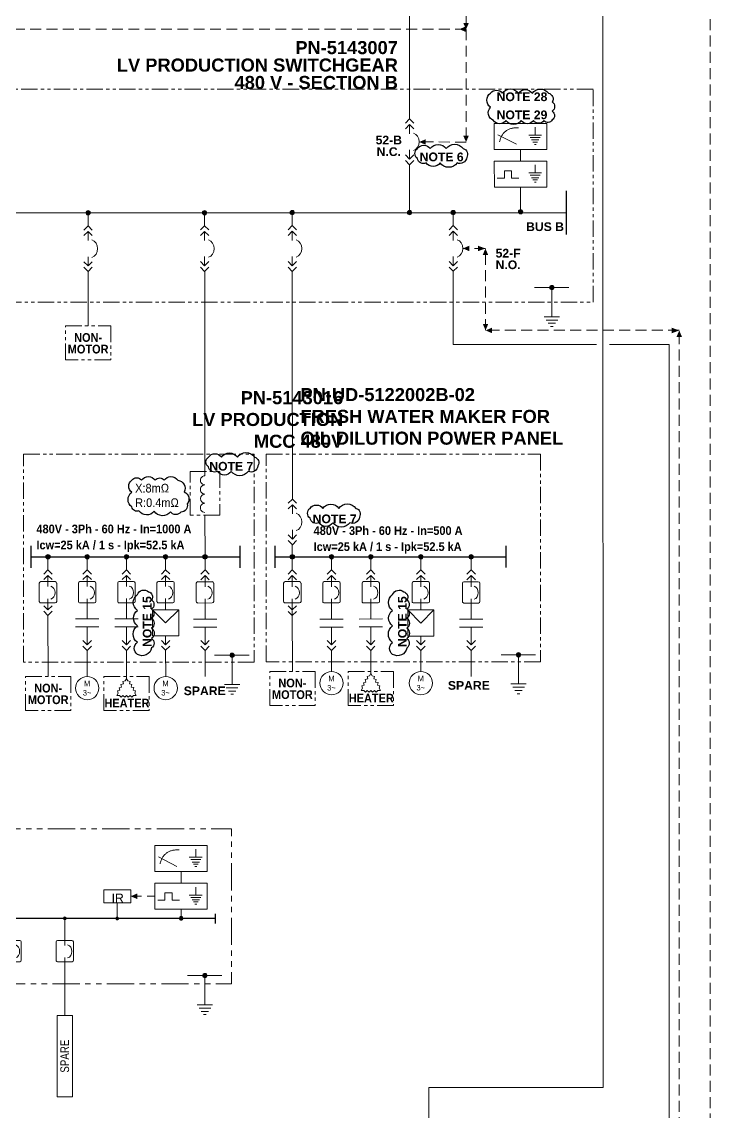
# Model space of a CAD drawing. Extents: x 0 to 1189, y 0 to 841.
# Drawn here: x 882.9 to 1040.9, y 333.1 to 583.4 of the extents above; entities that cross this region are included whole.
import ezdxf

# ---------------------------------------------------------------- set-up
doc = ezdxf.new("R2010")
doc.units = 0
doc.header["$MEASUREMENT"] = 0
doc.linetypes.add('HIDDEN', pattern=[0.375, 0.25, -0.125])
doc.linetypes.add('PHANTOM', pattern=[2.5, 1.25, -0.25, 0.25, -0.25, 0.25, -0.25])
for name, color, linetype in [('E-BOARD', 4, 'PHANTOM'), ('E-BUSBAR', 5, 'Continuous'), ('E-CONNECTION DOT', 7, 'Continuous'), ('E-CONTRL. & DATA CABLE', 9, 'HIDDEN'), ('E-GEN LINE', 7, 'Continuous'), ('E-NOTE TEXT', 7, 'Continuous'), ('E-POWER CABLE', 3, 'Continuous'), ('E-SYMBOL', 2, 'Continuous'), ('E-TEXT 2', 7, 'Continuous'), ('E-TEXT 3', 3, 'Continuous'), ('REV CLOUD', 1, 'Continuous')]:
    doc.layers.add(name, color=color, linetype=linetype)
doc.layers.add('Level 1', color=7, linetype='Continuous', lineweight=0)
doc.styles.add('P80-ARIAL', font='arialbd.ttf')
doc.styles.add('P80-ARIAL-1', font='arialbd.ttf')
doc.styles.add('StyleArial', font='arial.ttf')
doc.styles.add('Styledgn032', font='arialbd.ttf')
doc.styles.add('Styledgn100', font='arialbd.ttf')

# ---------------------------------------------------------------- blocks, each defined once
blk = doc.blocks.new('DJBTEX1')
at = {"layer": 'E-SYMBOL', "linetype": 'Continuous', "lineweight": -2}
for p, q in [((0, -36.9), (0, -97.4)), ((0, -263.1), (0, -202.6))]:
    blk.add_line(p, q, dxfattribs=at)
at = {"layer": 'E-SYMBOL', "linetype": 'Continuous', "lineweight": 13, "flags": 128}
for points in [[(27.7, -27.7), (0, 0), (-27.7, -27.7)], [(27.7, -64.6), (0, -36.9), (-27.7, -64.6)], [(27.7, -235.4), (0, -263.1), (-27.7, -235.4)], [(27.7, -272.3), (0, -300), (-27.7, -272.3)]]:
    blk.add_lwpolyline(points, dxfattribs=at)
at = {"layer": 'E-SYMBOL', "linetype": 'Continuous', "lineweight": -2}
blk.add_ellipse((12.5, -150), major_axis=(0, -58.8), ratio=0.849997, start_param=0.25268, end_param=2.888912, dxfattribs=at)
blk = doc.blocks.new('CONEX31')
at = {"layer": 'E-CONNECTION DOT', "linetype": 'Continuous'}
h = blk.add_hatch(color=7, dxfattribs=at)
edge = h.paths.add_edge_path()
edge.add_arc((0, 0), 10, 0, 360)
at = {"layer": 'E-CONNECTION DOT', "color": 7, "linetype": 'Continuous', "lineweight": -2}
blk.add_circle((0, 0), 10, dxfattribs=at)
blk = doc.blocks.new('ATERR1')
at = {"layer": 'E-SYMBOL', "linetype": 'Continuous'}
h = blk.add_hatch(color=256, dxfattribs=at)
edge = h.paths.add_edge_path()
edge.add_arc((0, 0), 10, 0, 360)
at = {"layer": 'E-SYMBOL', "linetype": 'Continuous', "lineweight": -2}
for p, q in [((-80.3, 0), (77.9, 0)), ((0, 0), (0, -134.4)), ((-35, -134.4), (35, -134.4)), ((-26.8, -149.4), (26.8, -149.4)), ((-16.4, -164.4), (16.4, -164.4)), ((-5.8, -179.4), (5.8, -179.4))]:
    blk.add_line(p, q, dxfattribs=at)
blk.add_circle((0, 0), 10, dxfattribs=at)
blk = doc.blocks.new('GR MONITOR DEVICE')
at = {"layer": 'E-SYMBOL', "linetype": 'Continuous', "lineweight": 13}
for p, q in [((3.35, 13.78), (3.35, 11.94)), ((-5.18, 12.07), (-0.95, 9.86)), ((1.88, 11.94), (4.82, 11.94)), ((2.2, 11.41), (4.51, 11.41)), ((2.54, 10.86), (4.19, 10.86)), ((2.84, 10.37), (3.91, 10.37)), ((0, 8.66), (0, 6)), ((3.18, 9.82), (3.6, 9.83)), ((3.35, 5.11), (3.35, 3.28)), ((-3.71, 3.78), (-3.71, 2.12)), ((-3.71, 3.78), (-2.05, 3.78)), ((-2.05, 3.78), (-2.05, 2.12)), ((1.88, 3.28), (4.82, 3.28)), ((2.2, 2.74), (4.51, 2.75)), ((-5.37, 2.12), (-3.71, 2.12)), ((-2.05, 2.12), (-0.39, 2.12)), ((2.55, 2.19), (4.19, 2.19)), ((2.84, 1.7), (3.91, 1.71)), ((3.18, 1.16), (3.6, 1.16))]:
    blk.add_line(p, q, dxfattribs=at)
at = {"layer": 'E-SYMBOL', "linetype": 'Continuous', "lineweight": 13, "flags": 128}
for points in [[(-6.02, 14.66), (6.01, 14.66), (6.01, 8.67), (-6.02, 8.66), (-6.02, 14.66)], [(-6.02, 5.99), (6.01, 6), (6.01, 0), (-6.01, 0), (-6.02, 5.99)]]:
    blk.add_lwpolyline(points, dxfattribs=at)
at = {"layer": 'E-SYMBOL', "linetype": 'Continuous', "lineweight": 13}
blk.add_open_spline([(-4.82, 10.44), (-4.02, 13.83), (-0.45, 13.63)], degree=2, dxfattribs=at)
blk = doc.blocks.new('NA')
at = {"layer": 'E-SYMBOL', "linetype": 'Continuous', "lineweight": 13}
for p, q in [((53.536, 0), (-53.536, 0)), ((53.536, -36.62), (-53.536, -36.62))]:
    blk.add_line(p, q, dxfattribs=at)
blk = doc.blocks.new('DJARBT70')
at = {"layer": 'E-SYMBOL', "linetype": 'Continuous', "lineweight": 13}
for p, q in [((0, 7.91), (0, 5.34)), ((0, 0), (0, 2.57))]:
    blk.add_line(p, q, dxfattribs=at)
at = {"layer": 'E-SYMBOL', "linetype": 'Continuous', "lineweight": 13, "flags": 128}
for points in [[(-1.99, 6.17), (-1.99, 1.94)], [(1.65, 6.5), (-1.66, 6.5)], [(1.99, 1.94), (1.99, 6.17)], [(-1.66, 1.6), (1.66, 1.61)]]:
    blk.add_lwpolyline(points, dxfattribs=at)
at = {"layer": 'E-SYMBOL', "linetype": 'Continuous', "lineweight": 13}
for centre, start, end in [((-1.66, 6.17), 90.0158, 180.0158), ((1.65, 6.17), 0.0158, 90.0158), ((-1.66, 1.94), 180.0158, 270.0158), ((1.66, 1.94), 270.0158, 0.0158), ((1.66, 1.94), 270.0158, 0.0158)]:
    blk.add_arc(centre, 0.331, start, end, dxfattribs=at)
blk.add_ellipse((0.33, 3.96), major_axis=(0, -1.55), ratio=0.849997, start_param=0.25268, end_param=2.888912, dxfattribs=at)
blk = doc.blocks.new('TYPE-NO MOTOR')
at = {"layer": 'E-POWER CABLE', "linetype": 'Continuous', "lineweight": 0}
for p, q in [((0, -3), (0, 0)), ((0, -12.21), (0, -14.29)), ((0, -16.12), (0.01, -20.21)), ((0.01, -27.5), (0.01, -21.5))]:
    blk.add_line(p, q, dxfattribs=at)
at = {"layer": 'E-SYMBOL', "linetype": 'Continuous', "lineweight": 0, "flags": 128}
for points in [[(0.97, -3.97), (0, -3), (-0.97, -3.97)], [(0.97, -5.26), (0, -4.29), (-0.97, -5.26)], [(0.97, -19.24), (0.01, -20.21), (-0.96, -19.24)], [(0.98, -20.53), (0.01, -21.5), (-0.96, -20.53)]]:
    blk.add_lwpolyline(points, dxfattribs=at)
at = {"color": 7, "linetype": 'Continuous', "lineweight": 13}
blk.add_blockref('DJARBT70', (0, -12.21), dxfattribs=at)
at = {"layer": 'Level 1', "color": 7, "linetype": 'Continuous', "lineweight": 0, "xscale": 0.05000000000000002, "yscale": 0.05000000000000002, "zscale": 0.05000000000000002, "rotation": 0.01584072561617136}
blk.add_blockref('NA', (0, -14.29), dxfattribs=at)
blk = doc.blocks.new('MOT3PH1')
at = {"layer": 'E-SYMBOL', "linetype": 'Continuous', "lineweight": -2}
blk.add_circle((0, -53.4), 53.4, dxfattribs=at)
at = {"layer": 'E-SYMBOL', "linetype": 'Continuous', "lineweight": -2, "char_height": 25, "attachment_point": 5, "line_spacing_factor": 0.8, "style": 'P80-ARIAL-1'}
for s, insert in [('{\\Fdgn000|c0;M}', (-0.8, -32.3)), ('{\\Fdgn000|c0;3~}', (-0.8, -74.9))]:
    blk.add_mtext(s, dxfattribs=dict(at, insert=insert))
blk = doc.blocks.new('STARTG')
at = {"layer": 'E-SYMBOL', "linetype": 'Continuous', "lineweight": 0}
for p in [(-1, 0), (1, 0)]:
    blk.add_line(p, (0, -1), dxfattribs=at)
at = {"layer": 'E-SYMBOL', "linetype": 'Continuous', "lineweight": 0, "flags": 128}
blk.add_lwpolyline([(-1, 0), (1, 0), (1, -2), (-1, -2), (-1, 0)], dxfattribs=at)
blk = doc.blocks.new('AnonymousCell713')
at = {"layer": 'E-SYMBOL', "linetype": 'Continuous', "lineweight": 0}
for p, q in [((-1.67, 0.05), (-1.11, 0.2)), ((-1.52, -0.5), (-1.67, 0.05)), ((-1.26, 0.76), (-0.7, 0.91)), ((-1.11, 0.2), (-1.26, 0.76)), ((-0.85, 1.47), (-0.29, 1.62)), ((-0.7, 0.91), (-0.85, 1.47)), ((-0.29, 1.62), (0, 2.12)), ((0.29, 1.62), (0, 2.12)), ((0.85, 1.47), (0.29, 1.62)), ((0.7, 0.91), (0.85, 1.47)), ((1.26, 0.76), (0.7, 0.91)), ((1.11, 0.2), (1.26, 0.76)), ((1.67, 0.06), (1.11, 0.2)), ((1.52, -0.5), (1.67, 0.06)), ((-1.92, -1.21), (-2.22, -1.72)), ((-1.63, -1.72), (-2.22, -1.72)), ((-2.07, -0.65), (-1.52, -0.5)), ((-1.92, -1.21), (-2.07, -0.65)), ((-1.63, -1.72), (-1.22, -2.13)), ((-1.22, -2.13), (-0.82, -1.72)), ((-0.82, -1.72), (-0.41, -2.13)), ((-0.41, -2.13), (0, -1.72)), ((0, -1.72), (0.41, -2.12)), ((0.41, -2.12), (0.82, -1.72)), ((0.82, -1.72), (1.22, -2.12)), ((1.22, -2.12), (1.63, -1.72)), ((2.07, -0.65), (1.52, -0.5)), ((1.63, -1.72), (2.22, -1.72)), ((1.93, -1.21), (2.07, -0.65)), ((1.93, -1.21), (2.22, -1.72))]:
    blk.add_line(p, q, dxfattribs=at)
blk = doc.blocks.new('A$C74899eaa')
at = {"layer": 'E-BOARD', "lineweight": 13, "ltscale": 3}
blk.add_lwpolyline([(-5.21, 0), (5.21, 0), (5.21, -7.79), (-5.21, -7.79)], close=True, dxfattribs=at)
blk = doc.blocks.new('A$C8a68718e')
at = {"color": 1}
blk.add_blockref('A$C74899eaa', (0, 0), dxfattribs=at)
at = {"color": 7, "linetype": 'Continuous', "lineweight": 0}
blk.add_blockref('AnonymousCell713', (0, -2.62), dxfattribs=at)
at = {"layer": 'E-TEXT 2', "linetype": 'Continuous', "lineweight": 0, "insert": (0.11, -6.11), "char_height": 2, "attachment_point": 5, "rotation": 0.0158, "line_spacing_factor": 0.8, "style": 'Styledgn032'}
blk.add_mtext('{\\W0.9;HEATER}', dxfattribs=at)
blk = doc.blocks.new('A$C231cb64e')
at = {"layer": 'E-CONNECTION DOT', "linetype": 'Continuous'}
h = blk.add_hatch(color=256, dxfattribs=at)
edge = h.paths.add_edge_path()
edge.add_ellipse((0, 0), major_axis=(0, 0.439), ratio=0.94575, start_angle=0, end_angle=360)
at = {"layer": 'E-POWER CABLE', "linetype": 'Continuous', "lineweight": 13}
for p, q in [((-0.02, -0.04), (-0.02, -3.64)), ((-0.01, -11.55), (-0.01, -15.02))]:
    blk.add_line(p, q, dxfattribs=at)
at = {"color": 7, "linetype": 'Continuous', "lineweight": 13}
blk.add_blockref('DJARBT70', (-0.01, -11.55), dxfattribs=at)
blk = doc.blocks.new('*U75')
at = {"color": 1}
blk.add_blockref('A$C231cb64e', (0.01, 7.29), dxfattribs=at)
blk = doc.blocks.new('*U76')
at = {"color": 0, "linetype": 'ByBlock', "lineweight": -2, "transparency": 16777216}
for p in [(0, 0), (12, 0), (24, 0), (36, 0), (48, 0), (60, 0), (72, 0), (84, 0), (96, 0)]:
    blk.add_blockref('*U75', p, dxfattribs=at)
blk = doc.blocks.new('A$C3ad98294')
at = {"layer": 'E-GEN LINE', "color": 7, "linetype": 'Continuous', "lineweight": 13, "extrusion": (0, 0, -1), "flags": 128}
blk.add_lwpolyline([(1.74, -7.34), (-1.75, -7.34), (-1.75, -25.96), (1.74, -25.96), (1.74, -7.34)], dxfattribs=at)
at = {"layer": 'E-POWER CABLE', "lineweight": 13}
blk.add_line((0, -0.04), (0, -7.34), dxfattribs=at)
at = {"layer": 'E-TEXT 2', "color": 7, "linetype": 'Continuous', "lineweight": 0, "insert": (0, -16.65), "char_height": 2, "attachment_point": 5, "rotation": 90, "line_spacing_factor": 0.993976, "style": 'StyleArial'}
blk.add_mtext('{\\W0.8;SPARE}', dxfattribs=at)
blk = doc.blocks.new('A$C9ab99d19')
at = {"layer": 'E-SYMBOL', "linetype": 'Continuous', "lineweight": 0, "flags": 128}
blk.add_lwpolyline([(3.09, 0), (-3.09, 0), (-3.09, -3.02), (3.09, -3.02), (3.09, 0)], dxfattribs=at)
at = {"layer": 'E-TEXT 2', "linetype": 'Continuous', "lineweight": 0, "insert": (0.11, -1.9), "char_height": 2, "attachment_point": 5, "line_spacing_factor": 0.8, "style": 'StyleArial'}
blk.add_mtext('IR', dxfattribs=at)
blk = doc.blocks.new('REATOR1')
at = {"layer": 'E-SYMBOL', "linetype": 'Continuous', "lineweight": -2, "flags": 128}
blk.add_lwpolyline([(0, -111.9, -1), (0, -83.9, -1), (0, -56, -1), (0, -28, -1), (0, 0, -1)], format="xyb", dxfattribs=at)
blk = doc.blocks.new('A$C7ddd5fdc')
at = {"layer": 'E-BOARD', "lineweight": 13, "ltscale": 3}
blk.add_lwpolyline([(-3.41, 0.96), (3.4, 0.96), (3.4, -9.04), (-3.41, -9.04)], close=True, dxfattribs=at)
at = {"layer": 'Level 1', "color": 7, "linetype": 'Continuous', "lineweight": 13, "xscale": 0.075, "yscale": 0.075, "zscale": 0.075, "rotation": 0.01584072559316328}
blk.add_blockref('REATOR1', (0, 0), dxfattribs=at)

msp = doc.modelspace()

# ---------------------------------------------------------------- hatches: boundary and pattern name
at = {"layer": 'E-CONNECTION DOT', "linetype": 'Continuous'}
h = msp.add_hatch(color=7, dxfattribs=at)
edge = h.paths.add_edge_path()
edge.add_ellipse((904.84, 377.57), major_axis=(0, 0.439), ratio=0.94575, start_angle=0, end_angle=360)
h = msp.add_hatch(color=7, dxfattribs=at)
edge = h.paths.add_edge_path()
edge.add_ellipse((919.51, 377.6), major_axis=(0, 0.439), ratio=0.94575, start_angle=0, end_angle=360)
h = msp.add_hatch(color=7, dxfattribs=at)
edge = h.paths.add_edge_path()
edge.add_ellipse((919.53, 377.6), major_axis=(0, 0.439), ratio=0.94575, start_angle=0, end_angle=360)
at = {"layer": 'E-CONTRL. & DATA CABLE', "ltscale": 10}
for points in [[(983.35, 581.75), (984.84, 581.11), (984.84, 582.38)], [(984.89, 581.68), (985.52, 583.17), (984.25, 583.17)], [(974.14, 555.85), (975.64, 555.22), (975.64, 556.49)], [(984.89, 555.81), (985.52, 557.3), (984.25, 557.3)], [(984.15, 531.41), (985.64, 530.77), (985.64, 532.04)], [(989.34, 531.41), (987.59, 530.77), (987.59, 532.04)], [(989.33, 531.4), (989.97, 529.9), (988.7, 529.9)], [(989.36, 512.6), (989.99, 514.1), (988.72, 514.1)], [(989.37, 512.59), (990.86, 511.95), (990.86, 513.22)], [(1033.82, 512.58), (1032.08, 511.94), (1032.08, 513.21)], [(1033.81, 512.58), (1034.45, 511.08), (1033.17, 511.08)], [(907.93, 382.68), (909.43, 383.32), (909.43, 382.05)]]:
    msp.add_hatch(color=256, dxfattribs=at).paths.add_polyline_path(points)

# ---------------------------------------------------------------- linework, layer by layer
at = {"layer": 'E-BOARD', "lineweight": 13, "ltscale": 3}
for points in [[(729.11, 519.06), (1014.05, 519.06), (1014.05, 567.95), (729.11, 567.95)], [(936.25, 436.41), (883.32, 436.41), (883.32, 484.15), (936.25, 484.15)], [(1001.98, 436.54), (939.05, 436.54), (939.05, 484.15), (1001.98, 484.15)]]:
    msp.add_lwpolyline(points, close=True, dxfattribs=at)
at = {"layer": 'E-BOARD', "lineweight": 13, "ltscale": 5, "flags": 128}
msp.add_lwpolyline([(626.41, 398.14), (931.04, 398.14), (931.05, 362.59), (626.41, 362.59), (626.41, 398.14)], dxfattribs=at)
at = {"layer": 'E-BUSBAR', "linetype": 'Continuous', "lineweight": 30}
for p, q in [((1007.84, 544.63), (1007.84, 534.63)), ((742.9, 539.6), (1007.84, 539.64)), ((884.98, 463.11), (884.98, 458.11)), ((932.98, 463.12), (932.98, 458.12)), ((941.02, 463.12), (941.02, 458.12)), ((994.02, 463.13), (994.02, 458.13)), ((884.98, 460.61), (932.98, 460.62)), ((941.02, 460.62), (994.02, 460.64))]:
    msp.add_line(p, q, dxfattribs=at)
at = {"layer": 'E-BUSBAR', "linetype": 'Continuous', "lineweight": 30, "flags": 128}
msp.add_lwpolyline([(927.35, 378.66), (927.35, 376.46), (927.35, 376.46)], dxfattribs=at)
at = {"layer": 'E-BUSBAR', "linetype": 'Continuous', "lineweight": 30}
msp.add_open_spline([(927.35, 377.56), (782.8, 377.57)], degree=1, dxfattribs=at)
at = {"layer": 'E-CONNECTION DOT', "color": 7, "linetype": 'Continuous', "lineweight": 0}
for centre in [(919.51, 377.6), (919.53, 377.6)]:
    msp.add_ellipse(centre, major_axis=(0, 0.439), ratio=0.94575, dxfattribs=at)
at = {"layer": 'E-CONTRL. & DATA CABLE', "lineweight": 0, "ltscale": 10}
for p, q in [((984.88, 768.64), (984.88, 581.69)), ((984.88, 581.69), (984.88, 555.81)), ((984.88, 555.81), (974.13, 555.91)), ((989.33, 531.41), (984.13, 531.41)), ((989.33, 512.67), (989.33, 531.41)), ((1033.79, 512.66), (989.33, 512.67)), ((1033.79, 205.71), (1033.79, 512.66))]:
    msp.add_line(p, q, dxfattribs=at)
for points in [[(978.76, 296.2), (1040.87, 296.2), (1040.87, 315.3), (1040.91, 315.3), (1040.91, 768.61), (1018.73, 768.61)], [(513.64, 581.75), (984.88, 581.75)], [(907.93, 382.68), (913.48, 382.68)]]:
    msp.add_lwpolyline(points, dxfattribs=at)
at = {"layer": 'E-POWER CABLE', "linetype": 'Continuous', "lineweight": 13}
for p, q in [((1016.32, 338.8), (1016.3, 763.25)), ((971.94, 711.84), (971.94, 561.14)), ((971.94, 550.64), (971.94, 539.64)), ((997.39, 545.46), (997.39, 539.84)), ((924.89, 536.62), (924.89, 539.62)), ((945.01, 536.65), (945.01, 539.65)), ((924.97, 526.18), (924.96, 512.69)), ((945.01, 526.15), (945.02, 512.39)), ((981.95, 516.66), (981.96, 509.36)), ((1014.81, 509.36), (981.96, 509.36)), ((1031.49, 509.36), (1017.81, 509.36)), ((1031.49, 509.36), (1031.49, 207.46)), ((924.98, 460.62), (924.97, 470.18)), ((945.02, 460.45), (945.02, 463.45)), ((976.32, 323.65), (976.32, 338.8)), ((976.32, 338.8), (1016.32, 338.8))]:
    msp.add_line(p, q, dxfattribs=at)
at = {"layer": 'E-POWER CABLE', "linetype": 'Continuous', "lineweight": 0}
for p, q in [((898.15, 536.61), (898.15, 539.61)), ((981.95, 536.66), (981.94, 539.66)), ((898.15, 526.11), (898.15, 513.61)), ((981.95, 526.16), (981.95, 516.66)), ((888.95, 457.64), (888.95, 460.64)), ((897.95, 457.64), (897.95, 460.64)), ((906.95, 457.64), (906.95, 460.64)), ((915.95, 457.64), (915.95, 460.64)), ((945.02, 457.62), (945.02, 460.62)), ((954.02, 457.63), (954.02, 460.63)), ((963.02, 457.63), (963.02, 460.63)), ((974.52, 457.63), (974.52, 460.63)), ((897.95, 448.43), (897.95, 446.35)), ((906.95, 448.44), (906.95, 446.35)), ((945.03, 434.29), (945.02, 448.29)), ((954.02, 448.42), (954.02, 446.33)), ((963.02, 448.42), (963.02, 446.34)), ((888.96, 433.14), (888.95, 447.14)), ((897.95, 444.52), (897.95, 440.43)), ((906.95, 444.52), (906.95, 440.44)), ((954.02, 444.5), (954.02, 440.42)), ((963.02, 444.51), (963.02, 440.42)), ((915.95, 442.44), (915.95, 440.44)), ((974.52, 442.42), (974.52, 440.42)), ((897.96, 433.14), (897.95, 439.14)), ((906.96, 433.14), (906.95, 439.14)), ((915.96, 433.15), (915.95, 439.15)), ((954.03, 434.29), (954.02, 439.13)), ((963.03, 434.3), (963.02, 439.13)), ((974.53, 434.3), (974.52, 439.13)), ((906.96, 432.64), (906.96, 433.14)), ((963.03, 433.8), (963.03, 434.3)), ((904.84, 381.17, 0), (904.84, 377.57, 0)), ((919.49, 377.91), (919.49, 379.68))]:
    msp.add_line(p, q, dxfattribs=at)
at = {"layer": 'E-POWER CABLE', "linetype": 'Continuous', "lineweight": 13, "ltscale": 0.25}
msp.add_line((924.96, 512.69), (924.96, 479.22), dxfattribs=at)
at = {"layer": 'E-POWER CABLE', "linetype": 'Continuous', "lineweight": 13}
msp.add_lwpolyline([(945.03, 473.87), (945.02, 512.39)], dxfattribs=at)
at = {"layer": 'E-SYMBOL', "linetype": 'Continuous', "lineweight": 0, "flags": 128}
for points in [[(889.92, 456.67), (888.95, 457.64), (887.98, 456.67)], [(889.92, 455.38), (888.95, 456.34), (887.98, 455.37)], [(898.92, 456.67), (897.95, 457.64), (896.98, 456.67)], [(898.92, 455.38), (897.95, 456.35), (896.98, 455.38)], [(907.92, 456.67), (906.95, 457.64), (905.98, 456.67)], [(907.92, 455.38), (906.95, 456.35), (905.98, 455.38)], [(916.92, 456.68), (915.95, 457.64), (914.98, 456.67)], [(916.92, 455.38), (915.95, 456.35), (914.98, 455.38)], [(945.99, 456.65), (945.02, 457.62), (944.05, 456.65)], [(945.99, 455.36), (945.02, 456.33), (944.05, 455.36)], [(954.99, 456.66), (954.02, 457.63), (953.05, 456.66)], [(954.99, 455.36), (954.02, 456.33), (953.05, 455.36)], [(963.99, 456.66), (963.02, 457.63), (962.05, 456.66)], [(963.99, 455.37), (963.02, 456.34), (962.05, 455.37)], [(975.49, 456.66), (974.52, 457.63), (973.55, 456.66)], [(975.49, 455.37), (974.52, 456.34), (973.55, 455.37)], [(889.92, 449.4), (888.95, 448.43), (887.98, 449.4)], [(889.92, 448.11), (888.95, 447.14), (887.98, 448.11)], [(945.99, 449.39), (945.02, 448.42), (944.05, 449.39)], [(945.99, 448.09), (945.02, 447.12), (944.05, 448.09)], [(898.92, 441.4), (897.95, 440.43), (896.98, 441.4)], [(907.92, 441.41), (906.95, 440.44), (905.98, 441.41)], [(916.92, 441.41), (915.95, 440.44), (914.98, 441.41)], [(954.99, 441.39), (954.02, 440.42), (953.05, 441.39)], [(963.99, 441.39), (963.02, 440.42), (962.05, 441.39)], [(975.49, 441.39), (974.52, 440.42), (973.55, 441.39)], [(898.92, 440.11), (897.95, 439.14), (896.98, 440.11)], [(907.92, 440.11), (906.95, 439.14), (905.98, 440.11)], [(916.92, 440.12), (915.95, 439.15), (914.98, 440.11)], [(954.99, 440.1), (954.02, 439.13), (953.05, 440.1)], [(963.99, 440.1), (963.02, 439.13), (962.05, 440.1)], [(975.49, 440.1), (974.52, 439.13), (973.55, 440.1)]]:
    msp.add_lwpolyline(points, dxfattribs=at)
at = {"layer": 'REV CLOUD'}
for points in [[(990.5, 567.05, -0.520567), (993.2, 567.05, -0.520567), (996.92, 567.05, -0.520567), (1000.1, 567.05, -0.520567), (1003.79, 567.05, -0.520567), (1004.66, 565.04, -0.520567), (1004.66, 562.91, -0.520567), (1004.66, 560.9, -0.520567), (1002.77, 560.76, -0.520567), (1000.37, 560.76, -0.520567), (997.55, 560.76, -0.520567), (994.03, 560.76, -0.520567), (991.17, 560.76, -0.520567), (990.5, 563.84, -0.520567)], [(973.72, 554.33, -0.520567), (976.66, 554.33, -0.520567), (980.33, 554.33, -0.520567), (984.26, 554.33, -0.520567), (985.03, 552.32, -0.520567), (982.82, 551.04, -0.520567), (978.95, 551.04, -0.520567), (975.76, 551.04, -0.520567), (973.72, 552.08, -0.520567)], [(925.79, 483.51, -0.520567), (928.73, 483.51, -0.520567), (932.4, 483.51, -0.520567), (936.33, 483.51, -0.520567), (937.1, 481.5, -0.520567), (934.89, 480.22, -0.520567), (931.02, 480.22, -0.520567), (927.83, 480.22, -0.520567), (925.79, 481.26, -0.520567)], [(908.2, 478.2, -0.520567), (910.42, 478.2, -0.520567), (913.58, 478.2, -0.520567), (915.6, 478.2, -0.520567), (918.74, 478.2, -0.520567), (920.22, 475.5, -0.520567), (920.86, 472.77, -0.520567), (919.44, 470.89, -0.520567), (917.04, 470.97, -0.520567), (913.31, 471.09, -0.520567), (909.81, 471.2, -0.520567), (908.2, 472.06, -0.520567), (908.2, 475.45, -0.520567)], [(949.09, 471.74, -0.520567), (952.03, 471.74, -0.520567), (955.7, 471.74, -0.520567), (959.62, 471.74, -0.520567), (960.4, 469.72, -0.520567), (958.19, 468.44, -0.520567), (954.31, 468.44, -0.520567), (951.13, 468.44, -0.520567), (949.09, 469.49, -0.520567)], [(909.47, 438.22, -0.520567), (909.47, 440.99, -0.520567), (909.47, 444.79, -0.520567), (909.47, 448.31, -0.520567), (909.47, 451.95, -0.520567), (912.01, 452.59, -0.520567), (912.72, 450.72, -0.520567), (912.72, 448.61, -0.520567), (912.72, 446.51, -0.520567), (912.72, 444.23, -0.520567), (912.72, 441.88, -0.520567), (912.72, 439.69, -0.520567)], [(968.04, 438.21, -0.520567), (968.04, 440.97, -0.520567), (968.04, 444.77, -0.520567), (968.04, 448.3, -0.520567), (968.04, 451.93, -0.520567), (970.58, 452.58, -0.520567), (971.29, 450.71, -0.520567), (971.29, 448.6, -0.520567), (971.29, 446.5, -0.520567), (971.29, 444.22, -0.520567), (971.29, 441.86, -0.520567), (971.29, 439.68, -0.520567)]]:
    msp.add_lwpolyline(points, format="xyb", close=True, dxfattribs=at)

# ---------------------------------------------------------------- block references
for name, p in [('GR MONITOR DEVICE', (997.39, 545.46)), ('TYPE-NO MOTOR', (924.98, 460.62)), ('TYPE-NO MOTOR', (986.05, 460.61)), ('GR MONITOR DEVICE', (919.49, 379.69))]:
    msp.add_blockref(name, p)
at = {"color": 1}
for name, p in [('A$C74899eaa', (898.15, 513.61)), ('A$C74899eaa', (888.98, 433.11)), ('A$C8a68718e', (906.96, 433.14)), ('A$C74899eaa', (945.03, 434.29)), ('A$C74899eaa', (963.03, 434.3)), ('A$C9ab99d19', (904.84, 384.19)), ('*U76', (796.8, 370.32)), ('A$C3ad98294', (892.8, 362.63))]:
    msp.add_blockref(name, p, dxfattribs=at)
at = {"color": 7, "linetype": 'Continuous', "lineweight": 13}
for p in [(888.95, 448.43), (897.95, 448.43), (906.95, 448.44), (915.95, 448.44), (945.02, 448.42), (954.02, 448.42), (963.02, 448.42), (974.52, 448.42)]:
    msp.add_blockref('DJARBT70', p, dxfattribs=at)
at = {"color": 7, "linetype": 'Continuous', "lineweight": 0}
msp.add_blockref('AnonymousCell713', (963.03, 431.67), dxfattribs=at)
at = {"layer": 'E-POWER CABLE', "linetype": 'Continuous', "lineweight": 0, "xscale": 0.05000000000000002, "yscale": 0.05000000000000002, "zscale": 0.05000000000000002, "rotation": 0.01584072561617136}
for p in [(888.95, 460.64), (945.02, 460.62)]:
    msp.add_blockref('CONEX31', p, dxfattribs=at)
at = {"layer": 'Level 1', "color": 7, "linetype": 'Continuous', "lineweight": 13}
for name, p, xscale, yscale, zscale, rotation in [('DJBTEX1', (971.94, 561.14), 0.035, 0.035, 0.035, 0.01584072559316328), ('CONEX31', (924.89, 539.62), 0.05000000000000002, 0.05000000000000002, 0.05000000000000002, 0.01584072561617136), ('CONEX31', (945.01, 539.65), 0.05000000000000002, 0.05000000000000002, 0.05000000000000002, 0.01584072561617136), ('CONEX31', (971.94, 539.64), 0.05000000000000002, 0.05000000000000002, 0.05000000000000002, 0.01584072561617136), ('CONEX31', (981.94, 539.65), 0.05000000000000002, 0.05000000000000002, 0.05000000000000002, 0.01584072561617136), ('DJBTEX1', (924.89, 536.62), 0.035, 0.035, 0.035, 0.01584072559316328), ('DJBTEX1', (945.01, 536.65), 0.035, 0.035, 0.035, 0.01584072559316328)]:
    msp.add_blockref(name, p, dxfattribs=dict(at, xscale=xscale, yscale=yscale, zscale=zscale, rotation=rotation))
at = {"layer": 'Level 1', "color": 7, "linetype": 'Continuous', "lineweight": 0}
for name, p, xscale, yscale, zscale, rotation in [('CONEX31', (898.15, 539.61), 0.05000000000000002, 0.05000000000000002, 0.05000000000000002, 0.01584072561617136), ('CONEX31', (981.94, 539.66), 0.05000000000000002, 0.05000000000000002, 0.05000000000000002, 0.01584072561617136), ('CONEX31', (997.39, 539.84), 0.05000000000000002, 0.05000000000000002, 0.05000000000000002, 0.01584072561617136), ('DJBTEX1', (898.15, 536.61), 0.035, 0.035, 0.035, 0.01584072559316328), ('DJBTEX1', (981.95, 536.66), 0.035, 0.035, 0.035, 0.01584072559316328), ('CONEX31', (897.95, 460.64), 0.05000000000000002, 0.05000000000000002, 0.05000000000000002, 0.01584072561617136), ('CONEX31', (906.95, 460.64), 0.05000000000000002, 0.05000000000000002, 0.05000000000000002, 0.01584072561617136), ('CONEX31', (915.95, 460.64), 0.05000000000000002, 0.05000000000000002, 0.05000000000000002, 0.01584072561617136), ('CONEX31', (924.98, 460.62), 0.05000000000000002, 0.05000000000000002, 0.05000000000000002, 0.01584072561617136), ('CONEX31', (954.02, 460.63), 0.05000000000000002, 0.05000000000000002, 0.05000000000000002, 0.01584072561617136), ('CONEX31', (963.02, 460.63), 0.05000000000000002, 0.05000000000000002, 0.05000000000000002, 0.01584072561617136), ('CONEX31', (974.52, 460.63), 0.05000000000000002, 0.05000000000000002, 0.05000000000000002, 0.01584072561617136), ('CONEX31', (986.05, 460.61), 0.05000000000000002, 0.05000000000000002, 0.05000000000000002, 0.01584072561617136), ('STARTG', (915.95, 448.44), 3, 3, 3, 0.01584072559316328), ('STARTG', (974.52, 448.42), 3, 3, 3, 0.01584072559316328), ('NA', (897.95, 446.35), 0.05000000000000002, 0.05000000000000002, 0.05000000000000002, 0.01584072561617136), ('NA', (906.95, 446.35), 0.05000000000000002, 0.05000000000000002, 0.05000000000000002, 0.01584072561617136), ('NA', (954.02, 446.33), 0.05000000000000002, 0.05000000000000002, 0.05000000000000002, 0.01584072561617136), ('NA', (963.02, 446.34), 0.05000000000000002, 0.05000000000000002, 0.05000000000000002, 0.01584072561617136)]:
    msp.add_blockref(name, p, dxfattribs=dict(at, xscale=xscale, yscale=yscale, zscale=zscale, rotation=rotation))
at = {"layer": 'Level 1', "color": 1, "linetype": 'Continuous', "lineweight": 13, "xscale": 0.05000000000000002, "yscale": 0.05000000000000002, "zscale": 0.05000000000000002, "rotation": 0.01584072561617136}
for p in [(1004.58, 522.44), (931.2, 438.02), (996.92, 438.15), (924.95, 364.48)]:
    msp.add_blockref('ATERR1', p, dxfattribs=at)
at = {"layer": 'Level 1', "color": 7, "lineweight": 0, "xscale": 0.035, "yscale": 0.035, "zscale": 0.035, "rotation": 0.01584072559316328}
msp.add_blockref('DJBTEX1', (945.03, 473.87), dxfattribs=at)
at = {"layer": 'Level 1', "color": 1, "linetype": 'Continuous', "lineweight": 0, "xscale": 0.05000000000000002, "yscale": 0.05000000000000002, "zscale": 0.05000000000000002, "rotation": 0.01584072561617136}
for p in [(897.96, 433.14), (915.96, 433.15), (954.03, 434.29), (974.53, 434.3)]:
    msp.add_blockref('MOT3PH1', p, dxfattribs=at)
at = {"layer": 'REV CLOUD', "color": 1}
msp.add_blockref('A$C7ddd5fdc', (924.96, 479.22), dxfattribs=at)

# ---------------------------------------------------------------- texts
at = {"layer": 'E-NOTE TEXT', "linetype": 'Continuous', "lineweight": 0, "char_height": 2, "style": 'Styledgn100'}
for s, insert, attachment_point, rotation, line_spacing_factor in [('NOTE 28\\PNOTE 29', (991.9, 567.23), 1, 0.0158, 1.243984), ('NOTE 6', (974.24, 551.4), 7, 0.0158, 0.8), ('NOTE 7', (925.97, 480.38), 7, 0.0158, 0.8), ('NOTE 7', (949.69, 468.3), 7, 0.0158, 0.8), ('NOTE 15', (912.74, 439.93), 7, 90.0158, 0.8), ('NOTE 15', (971.31, 439.91), 7, 90.0158, 0.8)]:
    msp.add_mtext(s, dxfattribs=dict(at, insert=insert, attachment_point=attachment_point, rotation=rotation, line_spacing_factor=line_spacing_factor))
at = {"layer": 'E-TEXT 2', "linetype": 'Continuous', "lineweight": 0, "char_height": 2, "rotation": 0.0158}
for s, insert, attachment_point, line_spacing_factor, style in [('52-B\\PN.C.', (967.16, 554.95), 5, 0.8, 'Styledgn100'), ('BUS B', (1003.01, 536.39), 5, 0.8, 'Styledgn100'), ('52-F\\PN.O.', (994.54, 528.98), 5, 0.8, 'Styledgn100'), ('{\\W0.9;NON-\\PMOTOR}', (898.16, 509.62), 5, 0.8, 'Styledgn032'), ('{\\W0.9;480V - 3Ph - 60 Hz - In=1000 A\\PIcw=25 kA / 1 s - Ipk=52.5 kA}', (886.3, 464.87), 4, 1.103118, 'P80-ARIAL'), ('{\\W0.9;480V - 3Ph - 60 Hz - In=500 A\\PIcw=25 kA / 1 s - Ipk=52.5 kA}', (949.91, 464.49), 4, 1.103118, 'P80-ARIAL'), ('{\\W0.9;NON-\\PMOTOR}', (888.99, 429.12), 5, 0.8, 'Styledgn032'), ('SPARE', (924.91, 429.84), 5, 0.8, 'P80-ARIAL'), ('{\\W0.9;NON-\\PMOTOR}', (945.03, 430.3), 5, 0.8, 'Styledgn032'), ('SPARE', (985.53, 431.08), 5, 0.8, 'P80-ARIAL'), ('{\\W0.9;HEATER}', (963.14, 428.18), 5, 0.8, 'Styledgn032')]:
    msp.add_mtext(s, dxfattribs=dict(at, insert=insert, attachment_point=attachment_point, line_spacing_factor=line_spacing_factor, style=style))
at = {"layer": 'E-TEXT 2', "insert": (908.95, 477.38), "char_height": 2, "width": 9.0804, "attachment_point": 1, "rotation": 0.0158, "style": 'P80-ARIAL'}
msp.add_mtext('{\\fArial|b0|i0|c0|p34;\\W0.9;X:8mΩ\\PR:0.4mΩ}', dxfattribs=at)
at = {"layer": 'E-TEXT 3', "linetype": 'Continuous', "lineweight": 0, "insert": (899.92, 567.96), "char_height": 3, "width": 69.323, "attachment_point": 7, "rotation": 0.0158, "line_spacing_factor": 0.8, "style": 'Styledgn100'}
msp.add_mtext('\\pxqr;PN-5143007\\PLV PRODUCTION SWITCHGEAR \\P 480 V - SECTION B', dxfattribs=at)
at = {"layer": 'E-TEXT 3', "linetype": 'Continuous', "lineweight": 0, "insert": (922.01, 485.6), "char_height": 3, "attachment_point": 7, "rotation": 0.0158, "line_spacing_factor": 0.828528, "style": 'Styledgn100'}
msp.add_mtext('\\pxsm1,qr;PN-5143016\\PLV PRODUCTION\\PMCC 480V', dxfattribs=at)
at = {"layer": 'E-TEXT 3', "linetype": 'Continuous', "lineweight": 13, "insert": (946.87, 499.36), "char_height": 3, "width": 80.5607, "attachment_point": 1, "style": 'P80-ARIAL'}
msp.add_mtext('\\pxsm1;PN-UD-5122002B-02\\PFRESH WATER MAKER FOR\\POIL DILUTION POWER PANEL', dxfattribs=at)

doc.saveas('drawing.dxf')
